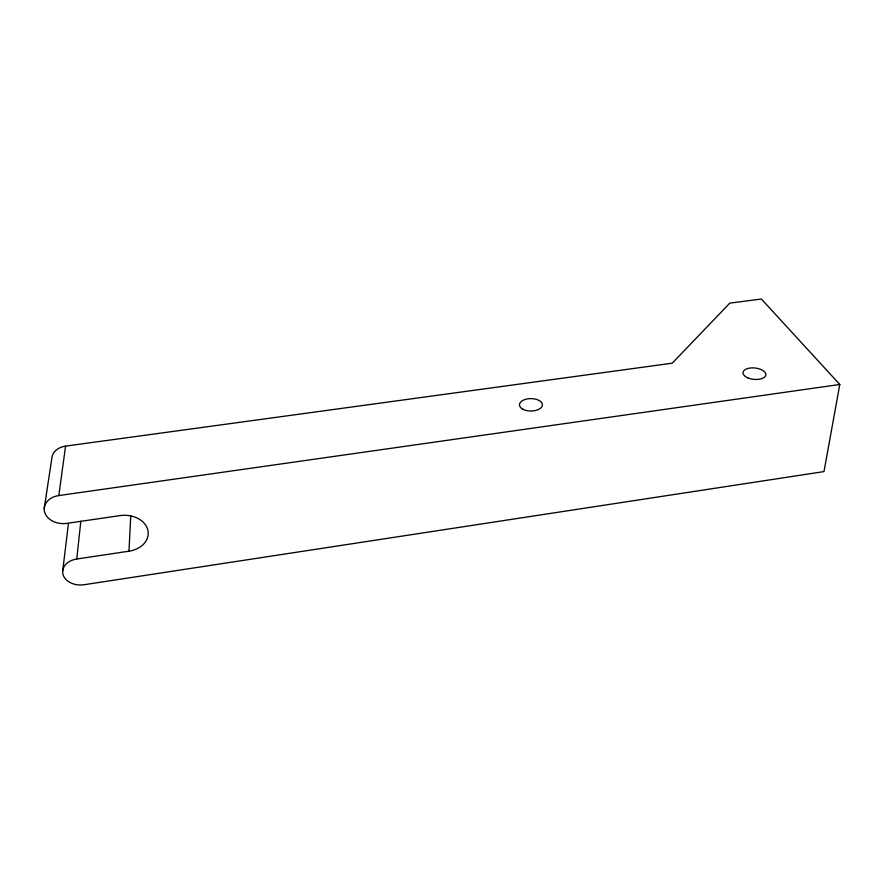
<?xml version="1.0" encoding="UTF-8"?>
<svg xmlns="http://www.w3.org/2000/svg" width="884" height="884" viewBox="0 0 884 884"><rect width="100%" height="100%" fill="white"/><g stroke="black" fill="none" stroke-linecap="round" stroke-linejoin="round"><path stroke-width="1.33" d="M44.2 508.51L51.802 458.498A17.426 13.669 4.6 0 1 65.571 446.122L672.249 363.191L729.808 303.135L761.389 299.024L839.8 384.474L823.987 471.592L84.046 584.733A17.735 13.116 0.5 0 1 63.018 574.501A17.735 13.116 0.5 0 1 76.764 559.019L128.976 551.196L130.744 515.692M76.764 559.019L80.82 521.251M62.665 571.186L68.444 523.527M128.976 551.196A23.746 18.133 -0.4 0 0 147.816 529.958A23.746 18.133 -0.4 0 0 120.114 515.604L66.676 523.383A18.52 14.133 3.1 0 1 44.609 512.079A18.52 14.133 3.1 0 1 58.797 495.57L65.571 446.122M58.797 495.57L839.8 384.474M522.842 409.204A11.459 6.21 0.1 0 0 542.002 406.452A11.459 6.21 0.1 0 0 527.969 398.817A11.459 6.21 0.1 0 0 522.842 409.204M747.654 377.777A11.492 5.713 5.9 0 0 765.776 375.17A11.492 5.713 5.9 0 0 749.765 368.076A11.492 5.713 5.9 0 0 747.654 377.777"/></g></svg>
